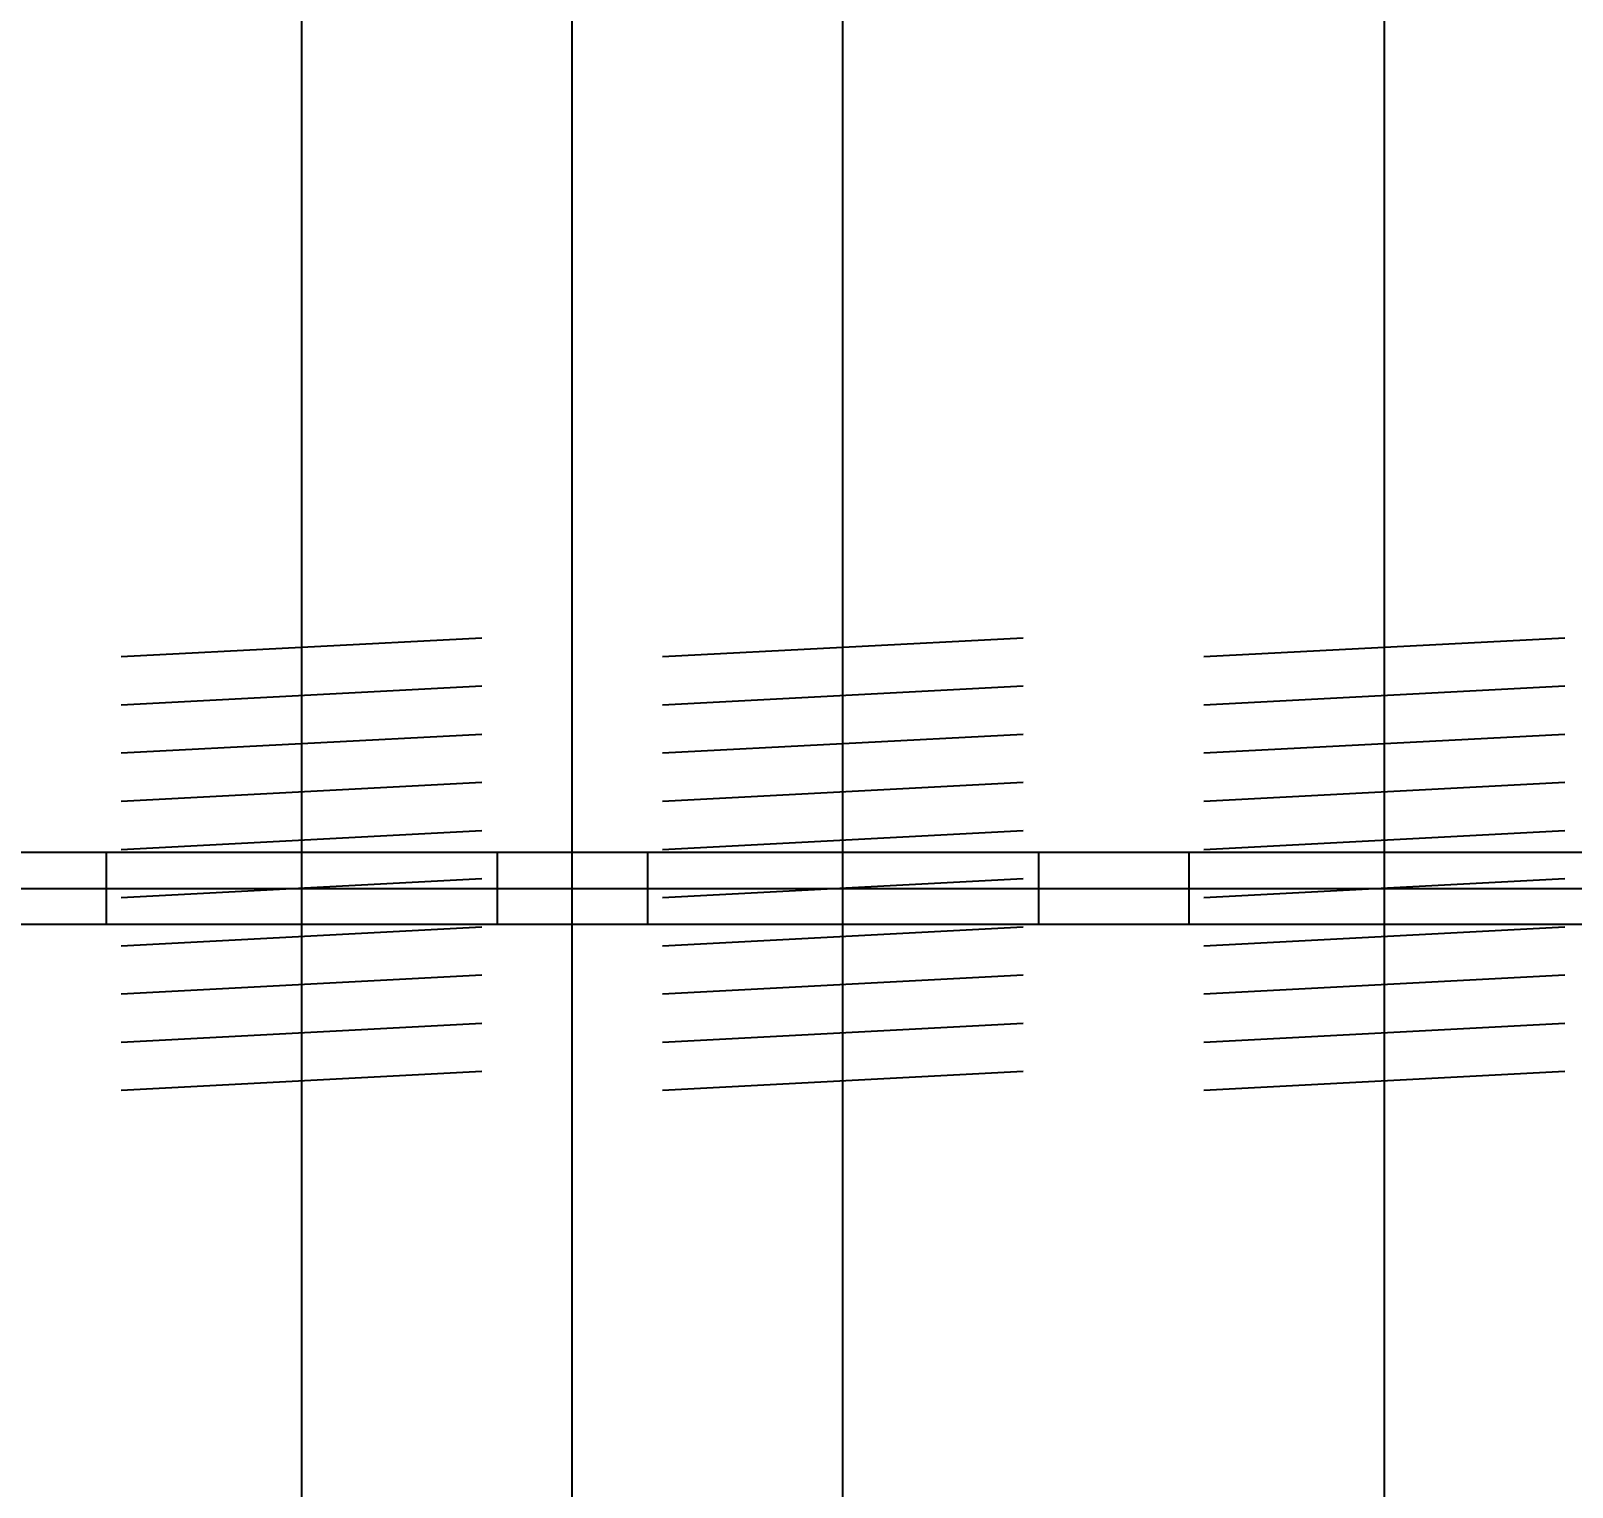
# Model space of a CAD drawing. Header units: millimetres. Extents: x 198973 to 311338, y 50799 to 196797.
# Drawn here: x 214426.2 to 214682.5, y 87603.9 to 87846 of the extents above; entities that cross this region are included whole.
import ezdxf

# ---------------------------------------------------------------- set-up
doc = ezdxf.new("R2010")
doc.units = ezdxf.units.MM
doc.header["$LTSCALE"] = 1000
doc.linetypes.add('CENTER', pattern=[2, 1.25, -0.25, 0.25, -0.25])
doc.linetypes.add('DOTE', pattern=[2.42, 2, -0.2, 0.02, -0.2])
for name, color, linetype in [('DOTE', 1, 'CENTER'), ('PUB_HATCH', 8, 'Continuous'), ('STAIR', 2, 'Continuous')]:
    doc.layers.add(name, color=color, linetype=linetype)
doc.styles.add('DIM_FONT', font='SIMPLEX.shx', dxfattribs={"width": 0.8})
doc.dimstyles.new('DIMN', dxfattribs={"dimtxt": 300, "dimasz": 1, "dimexe": 250, "dimexo": 300, "dimgap": 150, "dimtad": 1, "dimdec": 0, "dimzin": 0, "dimdsep": 46, "dimtxsty": 'DIM_FONT', "dimblk": '_DIMX', "dimcen": 0.09, "dimclrt": 7, "dimadec": 0, "dimazin": 0, "dimtfac": 1, "dimtdec": 0, "dimtix": 1, "dimtmove": 2, "dimatfit": 3, "dimldrblk": '_DIMX', "dimfxl": 1, "dimtolj": 1, "dimtzin": 0, "dimarcsym": 0})

# ---------------------------------------------------------------- blocks, each defined once
blk = doc.blocks.new('*D170')
at = {"layer": 'DEFPOINTS', "color": 0, "transparency": 16777216}
for p in [(220053.9, 103465.69), (218616.23, 101503.41), (208116.23, 81103.41)]:
    blk.add_point(p, dxfattribs=at)
at = {"layer": 'STAIR', "color": 0, "lineweight": -2, "transparency": 16777216}
for p, q in [((220053.9, 103463.69), (220053.9, 104644.26)), ((218616.23, 103461.69), (220053.9, 103463.69)), ((218616.23, 101803.41), (218616.23, 103461.69))]:
    blk.add_line(p, q, dxfattribs=at)
at = {"layer": 'STAIR', "color": 7, "transparency": 16777216, "insert": (219753.9, 104129.97), "char_height": 300, "attachment_point": 5, "rotation": 90, "style": 'DIM_FONT'}
blk.add_mtext('\\A1;10500', dxfattribs=at)
blk = doc.blocks.new('_DIMX')
blk.add_line((-150, 0), (150, 0))
at = {"const_width": 50}
blk.add_lwpolyline([(-70, -70), (70, 70)], dxfattribs=at)
blk = doc.blocks.new('*D171')
at = {"layer": 'DEFPOINTS', "color": 0, "transparency": 16777216}
for p in [(221109.59, 103729.45), (218616.23, 101503.41), (208116.23, 81103.41)]:
    blk.add_point(p, dxfattribs=at)
at = {"layer": 'STAIR', "color": 0, "lineweight": -2, "transparency": 16777216}
for p, q in [((221105.59, 101503.41), (221107.59, 103729.45)), ((221107.59, 103729.45), (222333.87, 103729.45)), ((218916.23, 101503.41), (221105.59, 101503.41))]:
    blk.add_line(p, q, dxfattribs=at)
at = {"layer": 'STAIR', "color": 7, "transparency": 16777216, "insert": (221796.73, 104029.45), "char_height": 300, "attachment_point": 5, "style": 'DIM_FONT'}
blk.add_mtext('\\A1;20400', dxfattribs=at)

msp = doc.modelspace()

# ---------------------------------------------------------------- linework, layer by layer
at = {"layer": 'DOTE', "linetype": 'DOTE'}
for p, q in [((214516.23, 87018.5), (214516.23, 88416.5)), ((213639.37, 87703.41), (217038.29, 87703.41))]:
    msp.add_line(p, q, dxfattribs=at)
at = {"layer": 'PUB_HATCH'}
for p, q in [((214471.23, 88214.41), (214471.23, 87192.41)), ((214561.23, 87192.41), (214561.23, 88214.41)), ((214651.23, 88214.41), (214651.23, 87192.41))]:
    msp.add_line(p, q, dxfattribs=at)
at = {"layer": 'PUB_HATCH', "ltscale": 0.5}
for p, q in [((214501.23, 87745.04), (214441.23, 87741.9)), ((214501.23, 87745.04), (214441.23, 87741.9)), ((214501.23, 87745.04), (214441.23, 87741.9)), ((214501.23, 87745.04), (214441.23, 87741.9)), ((214501.23, 87745.04), (214441.23, 87741.9)), ((214501.23, 87745.04), (214441.23, 87741.9)), ((214501.23, 87745.04), (214441.23, 87741.9)), ((214501.23, 87745.04), (214441.23, 87741.9)), ((214501.23, 87745.04), (214441.23, 87741.9)), ((214501.23, 87745.04), (214441.23, 87741.9)), ((214501.23, 87745.04), (214441.23, 87741.9)), ((214501.23, 87745.04), (214441.23, 87741.9)), ((214501.23, 87745.04), (214441.23, 87741.9)), ((214501.23, 87745.04), (214441.23, 87741.9)), ((214501.23, 87745.04), (214441.23, 87741.9)), ((214501.23, 87745.04), (214441.23, 87741.9)), ((214501.23, 87745.04), (214441.23, 87741.9)), ((214501.23, 87745.04), (214441.23, 87741.9)), ((214501.23, 87745.04), (214441.23, 87741.9)), ((214501.23, 87745.04), (214441.23, 87741.9)), ((214501.23, 87745.04), (214441.23, 87741.9)), ((214501.23, 87745.04), (214441.23, 87741.9)), ((214501.23, 87745.04), (214441.23, 87741.9)), ((214501.23, 87745.04), (214441.23, 87741.9)), ((214501.23, 87745.04), (214441.23, 87741.9)), ((214501.23, 87745.04), (214441.23, 87741.9)), ((214591.23, 87745.04), (214531.23, 87741.9)), ((214591.23, 87745.04), (214531.23, 87741.9)), ((214591.23, 87745.04), (214531.23, 87741.9)), ((214591.23, 87745.04), (214531.23, 87741.9)), ((214591.23, 87745.04), (214531.23, 87741.9)), ((214591.23, 87745.04), (214531.23, 87741.9)), ((214591.23, 87745.04), (214531.23, 87741.9)), ((214591.23, 87745.04), (214531.23, 87741.9)), ((214591.23, 87745.04), (214531.23, 87741.9)), ((214591.23, 87745.04), (214531.23, 87741.9)), ((214591.23, 87745.04), (214531.23, 87741.9)), ((214591.23, 87745.04), (214531.23, 87741.9)), ((214591.23, 87745.04), (214531.23, 87741.9)), ((214591.23, 87745.04), (214531.23, 87741.9)), ((214591.23, 87745.04), (214531.23, 87741.9)), ((214591.23, 87745.04), (214531.23, 87741.9)), ((214591.23, 87745.04), (214531.23, 87741.9)), ((214591.23, 87745.04), (214531.23, 87741.9)), ((214591.23, 87745.04), (214531.23, 87741.9)), ((214591.23, 87745.04), (214531.23, 87741.9)), ((214591.23, 87745.04), (214531.23, 87741.9)), ((214591.23, 87745.04), (214531.23, 87741.9)), ((214591.23, 87745.04), (214531.23, 87741.9)), ((214591.23, 87745.04), (214531.23, 87741.9)), ((214591.23, 87745.04), (214531.23, 87741.9)), ((214591.23, 87745.04), (214531.23, 87741.9)), ((214681.23, 87745.04), (214621.23, 87741.9)), ((214681.23, 87745.04), (214621.23, 87741.9)), ((214681.23, 87745.04), (214621.23, 87741.9)), ((214681.23, 87745.04), (214621.23, 87741.9)), ((214681.23, 87745.04), (214621.23, 87741.9)), ((214681.23, 87745.04), (214621.23, 87741.9)), ((214681.23, 87745.04), (214621.23, 87741.9)), ((214681.23, 87745.04), (214621.23, 87741.9)), ((214681.23, 87745.04), (214621.23, 87741.9)), ((214681.23, 87745.04), (214621.23, 87741.9)), ((214681.23, 87745.04), (214621.23, 87741.9)), ((214681.23, 87745.04), (214621.23, 87741.9)), ((214681.23, 87745.04), (214621.23, 87741.9)), ((214681.23, 87745.04), (214621.23, 87741.9)), ((214681.23, 87745.04), (214621.23, 87741.9)), ((214681.23, 87745.04), (214621.23, 87741.9)), ((214681.23, 87745.04), (214621.23, 87741.9)), ((214681.23, 87745.04), (214621.23, 87741.9)), ((214681.23, 87745.04), (214621.23, 87741.9)), ((214681.23, 87745.04), (214621.23, 87741.9)), ((214681.23, 87745.04), (214621.23, 87741.9)), ((214681.23, 87745.04), (214621.23, 87741.9)), ((214681.23, 87745.04), (214621.23, 87741.9)), ((214681.23, 87745.04), (214621.23, 87741.9)), ((214681.23, 87745.04), (214621.23, 87741.9)), ((214681.23, 87745.04), (214621.23, 87741.9)), ((214501.23, 87737.03), (214441.23, 87733.89)), ((214501.23, 87737.03), (214441.23, 87733.89)), ((214501.23, 87737.03), (214441.23, 87733.89)), ((214501.23, 87737.03), (214441.23, 87733.89)), ((214501.23, 87737.03), (214441.23, 87733.89)), ((214501.23, 87737.03), (214441.23, 87733.89)), ((214501.23, 87737.03), (214441.23, 87733.89)), ((214501.23, 87737.03), (214441.23, 87733.89)), ((214501.23, 87737.03), (214441.23, 87733.89)), ((214501.23, 87737.03), (214441.23, 87733.89)), ((214501.23, 87737.03), (214441.23, 87733.89)), ((214501.23, 87737.03), (214441.23, 87733.89)), ((214501.23, 87737.03), (214441.23, 87733.89)), ((214501.23, 87737.03), (214441.23, 87733.89)), ((214501.23, 87737.03), (214441.23, 87733.89)), ((214501.23, 87737.03), (214441.23, 87733.89)), ((214501.23, 87737.03), (214441.23, 87733.89)), ((214501.23, 87737.03), (214441.23, 87733.89)), ((214501.23, 87737.03), (214441.23, 87733.89)), ((214501.23, 87737.03), (214441.23, 87733.89)), ((214501.23, 87737.03), (214441.23, 87733.89)), ((214501.23, 87737.03), (214441.23, 87733.89)), ((214501.23, 87737.03), (214441.23, 87733.89)), ((214501.23, 87737.03), (214441.23, 87733.89)), ((214501.23, 87737.03), (214441.23, 87733.89)), ((214501.23, 87737.03), (214441.23, 87733.89)), ((214591.23, 87737.03), (214531.23, 87733.89)), ((214591.23, 87737.03), (214531.23, 87733.89)), ((214591.23, 87737.03), (214531.23, 87733.89)), ((214591.23, 87737.03), (214531.23, 87733.89)), ((214591.23, 87737.03), (214531.23, 87733.89)), ((214591.23, 87737.03), (214531.23, 87733.89)), ((214591.23, 87737.03), (214531.23, 87733.89)), ((214591.23, 87737.03), (214531.23, 87733.89)), ((214591.23, 87737.03), (214531.23, 87733.89)), ((214591.23, 87737.03), (214531.23, 87733.89)), ((214591.23, 87737.03), (214531.23, 87733.89)), ((214591.23, 87737.03), (214531.23, 87733.89)), ((214591.23, 87737.03), (214531.23, 87733.89)), ((214591.23, 87737.03), (214531.23, 87733.89)), ((214591.23, 87737.03), (214531.23, 87733.89)), ((214591.23, 87737.03), (214531.23, 87733.89)), ((214591.23, 87737.03), (214531.23, 87733.89)), ((214591.23, 87737.03), (214531.23, 87733.89)), ((214591.23, 87737.03), (214531.23, 87733.89)), ((214591.23, 87737.03), (214531.23, 87733.89)), ((214591.23, 87737.03), (214531.23, 87733.89)), ((214591.23, 87737.03), (214531.23, 87733.89)), ((214591.23, 87737.03), (214531.23, 87733.89)), ((214591.23, 87737.03), (214531.23, 87733.89)), ((214591.23, 87737.03), (214531.23, 87733.89)), ((214591.23, 87737.03), (214531.23, 87733.89)), ((214681.23, 87737.03), (214621.23, 87733.89)), ((214681.23, 87737.03), (214621.23, 87733.89)), ((214681.23, 87737.03), (214621.23, 87733.89)), ((214681.23, 87737.03), (214621.23, 87733.89)), ((214681.23, 87737.03), (214621.23, 87733.89)), ((214681.23, 87737.03), (214621.23, 87733.89)), ((214681.23, 87737.03), (214621.23, 87733.89)), ((214681.23, 87737.03), (214621.23, 87733.89)), ((214681.23, 87737.03), (214621.23, 87733.89)), ((214681.23, 87737.03), (214621.23, 87733.89)), ((214681.23, 87737.03), (214621.23, 87733.89)), ((214681.23, 87737.03), (214621.23, 87733.89)), ((214681.23, 87737.03), (214621.23, 87733.89)), ((214681.23, 87737.03), (214621.23, 87733.89)), ((214681.23, 87737.03), (214621.23, 87733.89)), ((214681.23, 87737.03), (214621.23, 87733.89)), ((214681.23, 87737.03), (214621.23, 87733.89)), ((214681.23, 87737.03), (214621.23, 87733.89)), ((214681.23, 87737.03), (214621.23, 87733.89)), ((214681.23, 87737.03), (214621.23, 87733.89)), ((214681.23, 87737.03), (214621.23, 87733.89)), ((214681.23, 87737.03), (214621.23, 87733.89)), ((214681.23, 87737.03), (214621.23, 87733.89)), ((214681.23, 87737.03), (214621.23, 87733.89)), ((214681.23, 87737.03), (214621.23, 87733.89)), ((214681.23, 87737.03), (214621.23, 87733.89)), ((214501.23, 87729.02), (214441.23, 87725.88)), ((214501.23, 87729.02), (214441.23, 87725.88)), ((214501.23, 87729.02), (214441.23, 87725.88)), ((214501.23, 87729.02), (214441.23, 87725.88)), ((214501.23, 87729.02), (214441.23, 87725.88)), ((214501.23, 87729.02), (214441.23, 87725.88)), ((214501.23, 87729.02), (214441.23, 87725.88)), ((214501.23, 87729.02), (214441.23, 87725.88)), ((214501.23, 87729.02), (214441.23, 87725.88)), ((214501.23, 87729.02), (214441.23, 87725.88)), ((214501.23, 87729.02), (214441.23, 87725.88)), ((214501.23, 87729.02), (214441.23, 87725.88)), ((214501.23, 87729.02), (214441.23, 87725.88)), ((214501.23, 87729.02), (214441.23, 87725.88)), ((214501.23, 87729.02), (214441.23, 87725.88)), ((214501.23, 87729.02), (214441.23, 87725.88)), ((214501.23, 87729.02), (214441.23, 87725.88)), ((214501.23, 87729.02), (214441.23, 87725.88)), ((214501.23, 87729.02), (214441.23, 87725.88)), ((214501.23, 87729.02), (214441.23, 87725.88)), ((214501.23, 87729.02), (214441.23, 87725.88)), ((214501.23, 87729.02), (214441.23, 87725.88)), ((214501.23, 87729.02), (214441.23, 87725.88)), ((214501.23, 87729.02), (214441.23, 87725.88)), ((214501.23, 87729.02), (214441.23, 87725.88)), ((214501.23, 87729.02), (214441.23, 87725.88)), ((214591.23, 87729.02), (214531.23, 87725.88)), ((214591.23, 87729.02), (214531.23, 87725.88)), ((214591.23, 87729.02), (214531.23, 87725.88)), ((214591.23, 87729.02), (214531.23, 87725.88)), ((214591.23, 87729.02), (214531.23, 87725.88)), ((214591.23, 87729.02), (214531.23, 87725.88)), ((214591.23, 87729.02), (214531.23, 87725.88)), ((214591.23, 87729.02), (214531.23, 87725.88)), ((214591.23, 87729.02), (214531.23, 87725.88)), ((214591.23, 87729.02), (214531.23, 87725.88)), ((214591.23, 87729.02), (214531.23, 87725.88)), ((214591.23, 87729.02), (214531.23, 87725.88)), ((214591.23, 87729.02), (214531.23, 87725.88)), ((214591.23, 87729.02), (214531.23, 87725.88)), ((214591.23, 87729.02), (214531.23, 87725.88)), ((214591.23, 87729.02), (214531.23, 87725.88)), ((214591.23, 87729.02), (214531.23, 87725.88)), ((214591.23, 87729.02), (214531.23, 87725.88)), ((214591.23, 87729.02), (214531.23, 87725.88)), ((214591.23, 87729.02), (214531.23, 87725.88)), ((214591.23, 87729.02), (214531.23, 87725.88)), ((214591.23, 87729.02), (214531.23, 87725.88)), ((214591.23, 87729.02), (214531.23, 87725.88)), ((214591.23, 87729.02), (214531.23, 87725.88)), ((214591.23, 87729.02), (214531.23, 87725.88)), ((214591.23, 87729.02), (214531.23, 87725.88)), ((214681.23, 87729.02), (214621.23, 87725.88)), ((214681.23, 87729.02), (214621.23, 87725.88)), ((214681.23, 87729.02), (214621.23, 87725.88)), ((214681.23, 87729.02), (214621.23, 87725.88)), ((214681.23, 87729.02), (214621.23, 87725.88)), ((214681.23, 87729.02), (214621.23, 87725.88)), ((214681.23, 87729.02), (214621.23, 87725.88)), ((214681.23, 87729.02), (214621.23, 87725.88)), ((214681.23, 87729.02), (214621.23, 87725.88)), ((214681.23, 87729.02), (214621.23, 87725.88)), ((214681.23, 87729.02), (214621.23, 87725.88)), ((214681.23, 87729.02), (214621.23, 87725.88)), ((214681.23, 87729.02), (214621.23, 87725.88)), ((214681.23, 87729.02), (214621.23, 87725.88)), ((214681.23, 87729.02), (214621.23, 87725.88)), ((214681.23, 87729.02), (214621.23, 87725.88)), ((214681.23, 87729.02), (214621.23, 87725.88)), ((214681.23, 87729.02), (214621.23, 87725.88)), ((214681.23, 87729.02), (214621.23, 87725.88)), ((214681.23, 87729.02), (214621.23, 87725.88)), ((214681.23, 87729.02), (214621.23, 87725.88)), ((214681.23, 87729.02), (214621.23, 87725.88)), ((214681.23, 87729.02), (214621.23, 87725.88)), ((214681.23, 87729.02), (214621.23, 87725.88)), ((214681.23, 87729.02), (214621.23, 87725.88)), ((214681.23, 87729.02), (214621.23, 87725.88)), ((214501.23, 87721.01), (214441.23, 87717.86)), ((214501.23, 87721.01), (214441.23, 87717.86)), ((214501.23, 87721.01), (214441.23, 87717.86)), ((214501.23, 87721.01), (214441.23, 87717.86)), ((214501.23, 87721.01), (214441.23, 87717.86)), ((214501.23, 87721.01), (214441.23, 87717.86)), ((214501.23, 87721.01), (214441.23, 87717.86)), ((214501.23, 87721.01), (214441.23, 87717.86)), ((214501.23, 87721.01), (214441.23, 87717.86)), ((214501.23, 87721.01), (214441.23, 87717.86)), ((214501.23, 87721.01), (214441.23, 87717.86)), ((214501.23, 87721.01), (214441.23, 87717.86)), ((214501.23, 87721.01), (214441.23, 87717.86)), ((214501.23, 87721.01), (214441.23, 87717.86)), ((214501.23, 87721.01), (214441.23, 87717.86)), ((214501.23, 87721.01), (214441.23, 87717.86)), ((214501.23, 87721.01), (214441.23, 87717.86)), ((214501.23, 87721.01), (214441.23, 87717.86)), ((214501.23, 87721.01), (214441.23, 87717.86)), ((214501.23, 87721.01), (214441.23, 87717.86)), ((214501.23, 87721.01), (214441.23, 87717.86)), ((214501.23, 87721.01), (214441.23, 87717.86)), ((214501.23, 87721.01), (214441.23, 87717.86)), ((214501.23, 87721.01), (214441.23, 87717.86)), ((214501.23, 87721.01), (214441.23, 87717.86)), ((214501.23, 87721.01), (214441.23, 87717.86)), ((214591.23, 87721.01), (214531.23, 87717.86)), ((214591.23, 87721.01), (214531.23, 87717.86)), ((214591.23, 87721.01), (214531.23, 87717.86)), ((214591.23, 87721.01), (214531.23, 87717.86)), ((214591.23, 87721.01), (214531.23, 87717.86)), ((214591.23, 87721.01), (214531.23, 87717.86)), ((214591.23, 87721.01), (214531.23, 87717.86)), ((214591.23, 87721.01), (214531.23, 87717.86)), ((214591.23, 87721.01), (214531.23, 87717.86)), ((214591.23, 87721.01), (214531.23, 87717.86)), ((214591.23, 87721.01), (214531.23, 87717.86)), ((214591.23, 87721.01), (214531.23, 87717.86)), ((214591.23, 87721.01), (214531.23, 87717.86)), ((214591.23, 87721.01), (214531.23, 87717.86)), ((214591.23, 87721.01), (214531.23, 87717.86)), ((214591.23, 87721.01), (214531.23, 87717.86)), ((214591.23, 87721.01), (214531.23, 87717.86)), ((214591.23, 87721.01), (214531.23, 87717.86)), ((214591.23, 87721.01), (214531.23, 87717.86)), ((214591.23, 87721.01), (214531.23, 87717.86)), ((214591.23, 87721.01), (214531.23, 87717.86)), ((214591.23, 87721.01), (214531.23, 87717.86)), ((214591.23, 87721.01), (214531.23, 87717.86)), ((214591.23, 87721.01), (214531.23, 87717.86)), ((214591.23, 87721.01), (214531.23, 87717.86)), ((214591.23, 87721.01), (214531.23, 87717.86)), ((214681.23, 87721.01), (214621.23, 87717.86)), ((214681.23, 87721.01), (214621.23, 87717.86)), ((214681.23, 87721.01), (214621.23, 87717.86)), ((214681.23, 87721.01), (214621.23, 87717.86)), ((214681.23, 87721.01), (214621.23, 87717.86)), ((214681.23, 87721.01), (214621.23, 87717.86)), ((214681.23, 87721.01), (214621.23, 87717.86)), ((214681.23, 87721.01), (214621.23, 87717.86)), ((214681.23, 87721.01), (214621.23, 87717.86)), ((214681.23, 87721.01), (214621.23, 87717.86)), ((214681.23, 87721.01), (214621.23, 87717.86)), ((214681.23, 87721.01), (214621.23, 87717.86)), ((214681.23, 87721.01), (214621.23, 87717.86)), ((214681.23, 87721.01), (214621.23, 87717.86)), ((214681.23, 87721.01), (214621.23, 87717.86)), ((214681.23, 87721.01), (214621.23, 87717.86)), ((214681.23, 87721.01), (214621.23, 87717.86)), ((214681.23, 87721.01), (214621.23, 87717.86)), ((214681.23, 87721.01), (214621.23, 87717.86)), ((214681.23, 87721.01), (214621.23, 87717.86)), ((214681.23, 87721.01), (214621.23, 87717.86)), ((214681.23, 87721.01), (214621.23, 87717.86)), ((214681.23, 87721.01), (214621.23, 87717.86)), ((214681.23, 87721.01), (214621.23, 87717.86)), ((214681.23, 87721.01), (214621.23, 87717.86)), ((214681.23, 87721.01), (214621.23, 87717.86)), ((214501.23, 87713), (214441.23, 87709.85)), ((214501.23, 87713), (214441.23, 87709.85)), ((214501.23, 87713), (214441.23, 87709.85)), ((214501.23, 87713), (214441.23, 87709.85)), ((214501.23, 87713), (214441.23, 87709.85)), ((214501.23, 87713), (214441.23, 87709.85)), ((214501.23, 87713), (214441.23, 87709.85)), ((214501.23, 87713), (214441.23, 87709.85)), ((214501.23, 87713), (214441.23, 87709.85)), ((214501.23, 87713), (214441.23, 87709.85)), ((214501.23, 87713), (214441.23, 87709.85)), ((214501.23, 87713), (214441.23, 87709.85)), ((214501.23, 87713), (214441.23, 87709.85)), ((214501.23, 87713), (214441.23, 87709.85)), ((214501.23, 87713), (214441.23, 87709.85)), ((214501.23, 87713), (214441.23, 87709.85)), ((214501.23, 87713), (214441.23, 87709.85)), ((214501.23, 87713), (214441.23, 87709.85)), ((214501.23, 87713), (214441.23, 87709.85)), ((214501.23, 87713), (214441.23, 87709.85)), ((214501.23, 87713), (214441.23, 87709.85)), ((214501.23, 87713), (214441.23, 87709.85)), ((214501.23, 87713), (214441.23, 87709.85)), ((214501.23, 87713), (214441.23, 87709.85)), ((214501.23, 87713), (214441.23, 87709.85)), ((214501.23, 87713), (214441.23, 87709.85)), ((214591.23, 87713), (214531.23, 87709.85)), ((214591.23, 87713), (214531.23, 87709.85)), ((214591.23, 87713), (214531.23, 87709.85)), ((214591.23, 87713), (214531.23, 87709.85)), ((214591.23, 87713), (214531.23, 87709.85)), ((214591.23, 87713), (214531.23, 87709.85)), ((214591.23, 87713), (214531.23, 87709.85)), ((214591.23, 87713), (214531.23, 87709.85)), ((214591.23, 87713), (214531.23, 87709.85)), ((214591.23, 87713), (214531.23, 87709.85)), ((214591.23, 87713), (214531.23, 87709.85)), ((214591.23, 87713), (214531.23, 87709.85)), ((214591.23, 87713), (214531.23, 87709.85)), ((214591.23, 87713), (214531.23, 87709.85)), ((214591.23, 87713), (214531.23, 87709.85)), ((214591.23, 87713), (214531.23, 87709.85)), ((214591.23, 87713), (214531.23, 87709.85)), ((214591.23, 87713), (214531.23, 87709.85)), ((214591.23, 87713), (214531.23, 87709.85)), ((214591.23, 87713), (214531.23, 87709.85)), ((214591.23, 87713), (214531.23, 87709.85)), ((214591.23, 87713), (214531.23, 87709.85)), ((214591.23, 87713), (214531.23, 87709.85)), ((214591.23, 87713), (214531.23, 87709.85)), ((214591.23, 87713), (214531.23, 87709.85)), ((214591.23, 87713), (214531.23, 87709.85)), ((214681.23, 87713), (214621.23, 87709.85)), ((214681.23, 87713), (214621.23, 87709.85)), ((214681.23, 87713), (214621.23, 87709.85)), ((214681.23, 87713), (214621.23, 87709.85)), ((214681.23, 87713), (214621.23, 87709.85)), ((214681.23, 87713), (214621.23, 87709.85)), ((214681.23, 87713), (214621.23, 87709.85)), ((214681.23, 87713), (214621.23, 87709.85)), ((214681.23, 87713), (214621.23, 87709.85)), ((214681.23, 87713), (214621.23, 87709.85)), ((214681.23, 87713), (214621.23, 87709.85)), ((214681.23, 87713), (214621.23, 87709.85)), ((214681.23, 87713), (214621.23, 87709.85)), ((214681.23, 87713), (214621.23, 87709.85)), ((214681.23, 87713), (214621.23, 87709.85)), ((214681.23, 87713), (214621.23, 87709.85)), ((214681.23, 87713), (214621.23, 87709.85)), ((214681.23, 87713), (214621.23, 87709.85)), ((214681.23, 87713), (214621.23, 87709.85)), ((214681.23, 87713), (214621.23, 87709.85)), ((214681.23, 87713), (214621.23, 87709.85)), ((214681.23, 87713), (214621.23, 87709.85)), ((214681.23, 87713), (214621.23, 87709.85)), ((214681.23, 87713), (214621.23, 87709.85)), ((214681.23, 87713), (214621.23, 87709.85)), ((214681.23, 87713), (214621.23, 87709.85)), ((213631.23, 87709.41), (215406.23, 87709.41)), ((214438.73, 87709.41), (214438.73, 87697.41)), ((214503.73, 87709.41), (214503.73, 87697.41)), ((214528.73, 87709.41), (214528.73, 87697.41)), ((214593.73, 87709.41), (214593.73, 87697.41)), ((214618.73, 87709.41), (214618.73, 87697.41)), ((214501.23, 87704.99), (214441.23, 87701.84)), ((214501.23, 87704.99), (214441.23, 87701.84)), ((214501.23, 87704.99), (214441.23, 87701.84)), ((214501.23, 87704.99), (214441.23, 87701.84)), ((214501.23, 87704.99), (214441.23, 87701.84)), ((214501.23, 87704.99), (214441.23, 87701.84)), ((214501.23, 87704.99), (214441.23, 87701.84)), ((214501.23, 87704.99), (214441.23, 87701.84)), ((214501.23, 87704.99), (214441.23, 87701.84)), ((214501.23, 87704.99), (214441.23, 87701.84)), ((214501.23, 87704.99), (214441.23, 87701.84)), ((214501.23, 87704.99), (214441.23, 87701.84)), ((214501.23, 87704.99), (214441.23, 87701.84)), ((214501.23, 87704.99), (214441.23, 87701.84)), ((214501.23, 87704.99), (214441.23, 87701.84)), ((214501.23, 87704.99), (214441.23, 87701.84)), ((214501.23, 87704.99), (214441.23, 87701.84)), ((214501.23, 87704.99), (214441.23, 87701.84)), ((214501.23, 87704.99), (214441.23, 87701.84)), ((214501.23, 87704.99), (214441.23, 87701.84)), ((214501.23, 87704.99), (214441.23, 87701.84)), ((214501.23, 87704.99), (214441.23, 87701.84)), ((214501.23, 87704.99), (214441.23, 87701.84)), ((214501.23, 87704.99), (214441.23, 87701.84)), ((214501.23, 87704.99), (214441.23, 87701.84)), ((214501.23, 87704.99), (214441.23, 87701.84)), ((214591.23, 87704.99), (214531.23, 87701.84)), ((214591.23, 87704.99), (214531.23, 87701.84)), ((214591.23, 87704.99), (214531.23, 87701.84)), ((214591.23, 87704.99), (214531.23, 87701.84)), ((214591.23, 87704.99), (214531.23, 87701.84)), ((214591.23, 87704.99), (214531.23, 87701.84)), ((214591.23, 87704.99), (214531.23, 87701.84)), ((214591.23, 87704.99), (214531.23, 87701.84)), ((214591.23, 87704.99), (214531.23, 87701.84)), ((214591.23, 87704.99), (214531.23, 87701.84)), ((214591.23, 87704.99), (214531.23, 87701.84)), ((214591.23, 87704.99), (214531.23, 87701.84)), ((214591.23, 87704.99), (214531.23, 87701.84)), ((214591.23, 87704.99), (214531.23, 87701.84)), ((214591.23, 87704.99), (214531.23, 87701.84)), ((214591.23, 87704.99), (214531.23, 87701.84)), ((214591.23, 87704.99), (214531.23, 87701.84)), ((214591.23, 87704.99), (214531.23, 87701.84)), ((214591.23, 87704.99), (214531.23, 87701.84)), ((214591.23, 87704.99), (214531.23, 87701.84)), ((214591.23, 87704.99), (214531.23, 87701.84)), ((214591.23, 87704.99), (214531.23, 87701.84)), ((214591.23, 87704.99), (214531.23, 87701.84)), ((214591.23, 87704.99), (214531.23, 87701.84)), ((214591.23, 87704.99), (214531.23, 87701.84)), ((214591.23, 87704.99), (214531.23, 87701.84)), ((214681.23, 87704.99), (214621.23, 87701.84)), ((214681.23, 87704.99), (214621.23, 87701.84)), ((214681.23, 87704.99), (214621.23, 87701.84)), ((214681.23, 87704.99), (214621.23, 87701.84)), ((214681.23, 87704.99), (214621.23, 87701.84)), ((214681.23, 87704.99), (214621.23, 87701.84)), ((214681.23, 87704.99), (214621.23, 87701.84)), ((214681.23, 87704.99), (214621.23, 87701.84)), ((214681.23, 87704.99), (214621.23, 87701.84)), ((214681.23, 87704.99), (214621.23, 87701.84)), ((214681.23, 87704.99), (214621.23, 87701.84)), ((214681.23, 87704.99), (214621.23, 87701.84)), ((214681.23, 87704.99), (214621.23, 87701.84)), ((214681.23, 87704.99), (214621.23, 87701.84)), ((214681.23, 87704.99), (214621.23, 87701.84)), ((214681.23, 87704.99), (214621.23, 87701.84)), ((214681.23, 87704.99), (214621.23, 87701.84)), ((214681.23, 87704.99), (214621.23, 87701.84)), ((214681.23, 87704.99), (214621.23, 87701.84)), ((214681.23, 87704.99), (214621.23, 87701.84)), ((214681.23, 87704.99), (214621.23, 87701.84)), ((214681.23, 87704.99), (214621.23, 87701.84)), ((214681.23, 87704.99), (214621.23, 87701.84)), ((214681.23, 87704.99), (214621.23, 87701.84)), ((214681.23, 87704.99), (214621.23, 87701.84)), ((214681.23, 87704.99), (214621.23, 87701.84)), ((213675.1, 87703.41), (215368.26, 87703.41)), ((215406.23, 87697.41), (213631.23, 87697.41)), ((214501.23, 87696.98), (214441.23, 87693.83)), ((214501.23, 87696.98), (214441.23, 87693.83)), ((214501.23, 87696.98), (214441.23, 87693.83)), ((214501.23, 87696.98), (214441.23, 87693.83)), ((214501.23, 87696.98), (214441.23, 87693.83)), ((214501.23, 87696.98), (214441.23, 87693.83)), ((214501.23, 87696.98), (214441.23, 87693.83)), ((214501.23, 87696.98), (214441.23, 87693.83)), ((214501.23, 87696.98), (214441.23, 87693.83)), ((214501.23, 87696.98), (214441.23, 87693.83)), ((214501.23, 87696.98), (214441.23, 87693.83)), ((214501.23, 87696.98), (214441.23, 87693.83)), ((214501.23, 87696.98), (214441.23, 87693.83)), ((214501.23, 87696.98), (214441.23, 87693.83)), ((214501.23, 87696.98), (214441.23, 87693.83)), ((214501.23, 87696.98), (214441.23, 87693.83)), ((214501.23, 87696.98), (214441.23, 87693.83)), ((214501.23, 87696.98), (214441.23, 87693.83)), ((214501.23, 87696.98), (214441.23, 87693.83)), ((214501.23, 87696.98), (214441.23, 87693.83)), ((214501.23, 87696.98), (214441.23, 87693.83)), ((214501.23, 87696.98), (214441.23, 87693.83)), ((214501.23, 87696.98), (214441.23, 87693.83)), ((214501.23, 87696.98), (214441.23, 87693.83)), ((214501.23, 87696.98), (214441.23, 87693.83)), ((214501.23, 87696.98), (214441.23, 87693.83)), ((214591.23, 87696.98), (214531.23, 87693.83)), ((214591.23, 87696.98), (214531.23, 87693.83)), ((214591.23, 87696.98), (214531.23, 87693.83)), ((214591.23, 87696.98), (214531.23, 87693.83)), ((214591.23, 87696.98), (214531.23, 87693.83)), ((214591.23, 87696.98), (214531.23, 87693.83)), ((214591.23, 87696.98), (214531.23, 87693.83)), ((214591.23, 87696.98), (214531.23, 87693.83)), ((214591.23, 87696.98), (214531.23, 87693.83)), ((214591.23, 87696.98), (214531.23, 87693.83)), ((214591.23, 87696.98), (214531.23, 87693.83)), ((214591.23, 87696.98), (214531.23, 87693.83)), ((214591.23, 87696.98), (214531.23, 87693.83)), ((214591.23, 87696.98), (214531.23, 87693.83)), ((214591.23, 87696.98), (214531.23, 87693.83)), ((214591.23, 87696.98), (214531.23, 87693.83)), ((214591.23, 87696.98), (214531.23, 87693.83)), ((214591.23, 87696.98), (214531.23, 87693.83)), ((214591.23, 87696.98), (214531.23, 87693.83)), ((214591.23, 87696.98), (214531.23, 87693.83)), ((214591.23, 87696.98), (214531.23, 87693.83)), ((214591.23, 87696.98), (214531.23, 87693.83)), ((214591.23, 87696.98), (214531.23, 87693.83)), ((214591.23, 87696.98), (214531.23, 87693.83)), ((214591.23, 87696.98), (214531.23, 87693.83)), ((214591.23, 87696.98), (214531.23, 87693.83)), ((214681.23, 87696.98), (214621.23, 87693.83)), ((214681.23, 87696.98), (214621.23, 87693.83)), ((214681.23, 87696.98), (214621.23, 87693.83)), ((214681.23, 87696.98), (214621.23, 87693.83)), ((214681.23, 87696.98), (214621.23, 87693.83)), ((214681.23, 87696.98), (214621.23, 87693.83)), ((214681.23, 87696.98), (214621.23, 87693.83)), ((214681.23, 87696.98), (214621.23, 87693.83)), ((214681.23, 87696.98), (214621.23, 87693.83)), ((214681.23, 87696.98), (214621.23, 87693.83)), ((214681.23, 87696.98), (214621.23, 87693.83)), ((214681.23, 87696.98), (214621.23, 87693.83)), ((214681.23, 87696.98), (214621.23, 87693.83)), ((214681.23, 87696.98), (214621.23, 87693.83)), ((214681.23, 87696.98), (214621.23, 87693.83)), ((214681.23, 87696.98), (214621.23, 87693.83)), ((214681.23, 87696.98), (214621.23, 87693.83)), ((214681.23, 87696.98), (214621.23, 87693.83)), ((214681.23, 87696.98), (214621.23, 87693.83)), ((214681.23, 87696.98), (214621.23, 87693.83)), ((214681.23, 87696.98), (214621.23, 87693.83)), ((214681.23, 87696.98), (214621.23, 87693.83)), ((214681.23, 87696.98), (214621.23, 87693.83)), ((214681.23, 87696.98), (214621.23, 87693.83)), ((214681.23, 87696.98), (214621.23, 87693.83)), ((214681.23, 87696.98), (214621.23, 87693.83)), ((214501.23, 87688.97), (214441.23, 87685.82)), ((214501.23, 87688.97), (214441.23, 87685.82)), ((214501.23, 87688.97), (214441.23, 87685.82)), ((214501.23, 87688.97), (214441.23, 87685.82)), ((214501.23, 87688.97), (214441.23, 87685.82)), ((214501.23, 87688.97), (214441.23, 87685.82)), ((214501.23, 87688.97), (214441.23, 87685.82)), ((214501.23, 87688.97), (214441.23, 87685.82)), ((214501.23, 87688.97), (214441.23, 87685.82)), ((214501.23, 87688.97), (214441.23, 87685.82)), ((214501.23, 87688.97), (214441.23, 87685.82)), ((214501.23, 87688.97), (214441.23, 87685.82)), ((214501.23, 87688.97), (214441.23, 87685.82)), ((214501.23, 87688.97), (214441.23, 87685.82)), ((214501.23, 87688.97), (214441.23, 87685.82)), ((214501.23, 87688.97), (214441.23, 87685.82)), ((214501.23, 87688.97), (214441.23, 87685.82)), ((214501.23, 87688.97), (214441.23, 87685.82)), ((214501.23, 87688.97), (214441.23, 87685.82)), ((214501.23, 87688.97), (214441.23, 87685.82)), ((214501.23, 87688.97), (214441.23, 87685.82)), ((214501.23, 87688.97), (214441.23, 87685.82)), ((214501.23, 87688.97), (214441.23, 87685.82)), ((214501.23, 87688.97), (214441.23, 87685.82)), ((214501.23, 87688.97), (214441.23, 87685.82)), ((214501.23, 87688.97), (214441.23, 87685.82)), ((214591.23, 87688.97), (214531.23, 87685.82)), ((214591.23, 87688.97), (214531.23, 87685.82)), ((214591.23, 87688.97), (214531.23, 87685.82)), ((214591.23, 87688.97), (214531.23, 87685.82)), ((214591.23, 87688.97), (214531.23, 87685.82)), ((214591.23, 87688.97), (214531.23, 87685.82)), ((214591.23, 87688.97), (214531.23, 87685.82)), ((214591.23, 87688.97), (214531.23, 87685.82)), ((214591.23, 87688.97), (214531.23, 87685.82)), ((214591.23, 87688.97), (214531.23, 87685.82)), ((214591.23, 87688.97), (214531.23, 87685.82)), ((214591.23, 87688.97), (214531.23, 87685.82)), ((214591.23, 87688.97), (214531.23, 87685.82)), ((214591.23, 87688.97), (214531.23, 87685.82)), ((214591.23, 87688.97), (214531.23, 87685.82)), ((214591.23, 87688.97), (214531.23, 87685.82)), ((214591.23, 87688.97), (214531.23, 87685.82)), ((214591.23, 87688.97), (214531.23, 87685.82)), ((214591.23, 87688.97), (214531.23, 87685.82)), ((214591.23, 87688.97), (214531.23, 87685.82)), ((214591.23, 87688.97), (214531.23, 87685.82)), ((214591.23, 87688.97), (214531.23, 87685.82)), ((214591.23, 87688.97), (214531.23, 87685.82)), ((214591.23, 87688.97), (214531.23, 87685.82)), ((214591.23, 87688.97), (214531.23, 87685.82)), ((214591.23, 87688.97), (214531.23, 87685.82)), ((214681.23, 87688.97), (214621.23, 87685.82)), ((214681.23, 87688.97), (214621.23, 87685.82)), ((214681.23, 87688.97), (214621.23, 87685.82)), ((214681.23, 87688.97), (214621.23, 87685.82)), ((214681.23, 87688.97), (214621.23, 87685.82)), ((214681.23, 87688.97), (214621.23, 87685.82)), ((214681.23, 87688.97), (214621.23, 87685.82)), ((214681.23, 87688.97), (214621.23, 87685.82)), ((214681.23, 87688.97), (214621.23, 87685.82)), ((214681.23, 87688.97), (214621.23, 87685.82)), ((214681.23, 87688.97), (214621.23, 87685.82)), ((214681.23, 87688.97), (214621.23, 87685.82)), ((214681.23, 87688.97), (214621.23, 87685.82)), ((214681.23, 87688.97), (214621.23, 87685.82)), ((214681.23, 87688.97), (214621.23, 87685.82)), ((214681.23, 87688.97), (214621.23, 87685.82)), ((214681.23, 87688.97), (214621.23, 87685.82)), ((214681.23, 87688.97), (214621.23, 87685.82)), ((214681.23, 87688.97), (214621.23, 87685.82)), ((214681.23, 87688.97), (214621.23, 87685.82)), ((214681.23, 87688.97), (214621.23, 87685.82)), ((214681.23, 87688.97), (214621.23, 87685.82)), ((214681.23, 87688.97), (214621.23, 87685.82)), ((214681.23, 87688.97), (214621.23, 87685.82)), ((214681.23, 87688.97), (214621.23, 87685.82)), ((214681.23, 87688.97), (214621.23, 87685.82)), ((214501.23, 87680.95), (214441.23, 87677.81)), ((214501.23, 87680.95), (214441.23, 87677.81)), ((214501.23, 87680.95), (214441.23, 87677.81)), ((214501.23, 87680.95), (214441.23, 87677.81)), ((214501.23, 87680.95), (214441.23, 87677.81)), ((214501.23, 87680.95), (214441.23, 87677.81)), ((214501.23, 87680.95), (214441.23, 87677.81)), ((214501.23, 87680.95), (214441.23, 87677.81)), ((214501.23, 87680.95), (214441.23, 87677.81)), ((214501.23, 87680.95), (214441.23, 87677.81)), ((214501.23, 87680.95), (214441.23, 87677.81)), ((214501.23, 87680.95), (214441.23, 87677.81)), ((214501.23, 87680.95), (214441.23, 87677.81)), ((214501.23, 87680.95), (214441.23, 87677.81)), ((214501.23, 87680.95), (214441.23, 87677.81)), ((214501.23, 87680.95), (214441.23, 87677.81)), ((214501.23, 87680.95), (214441.23, 87677.81)), ((214501.23, 87680.95), (214441.23, 87677.81)), ((214501.23, 87680.95), (214441.23, 87677.81)), ((214501.23, 87680.95), (214441.23, 87677.81)), ((214501.23, 87680.95), (214441.23, 87677.81)), ((214501.23, 87680.95), (214441.23, 87677.81)), ((214501.23, 87680.95), (214441.23, 87677.81)), ((214501.23, 87680.95), (214441.23, 87677.81)), ((214501.23, 87680.95), (214441.23, 87677.81)), ((214501.23, 87680.95), (214441.23, 87677.81)), ((214591.23, 87680.95), (214531.23, 87677.81)), ((214591.23, 87680.95), (214531.23, 87677.81)), ((214591.23, 87680.95), (214531.23, 87677.81)), ((214591.23, 87680.95), (214531.23, 87677.81)), ((214591.23, 87680.95), (214531.23, 87677.81)), ((214591.23, 87680.95), (214531.23, 87677.81)), ((214591.23, 87680.95), (214531.23, 87677.81)), ((214591.23, 87680.95), (214531.23, 87677.81)), ((214591.23, 87680.95), (214531.23, 87677.81)), ((214591.23, 87680.95), (214531.23, 87677.81)), ((214591.23, 87680.95), (214531.23, 87677.81)), ((214591.23, 87680.95), (214531.23, 87677.81)), ((214591.23, 87680.95), (214531.23, 87677.81)), ((214591.23, 87680.95), (214531.23, 87677.81)), ((214591.23, 87680.95), (214531.23, 87677.81)), ((214591.23, 87680.95), (214531.23, 87677.81)), ((214591.23, 87680.95), (214531.23, 87677.81)), ((214591.23, 87680.95), (214531.23, 87677.81)), ((214591.23, 87680.95), (214531.23, 87677.81)), ((214591.23, 87680.95), (214531.23, 87677.81)), ((214591.23, 87680.95), (214531.23, 87677.81)), ((214591.23, 87680.95), (214531.23, 87677.81)), ((214591.23, 87680.95), (214531.23, 87677.81)), ((214591.23, 87680.95), (214531.23, 87677.81)), ((214591.23, 87680.95), (214531.23, 87677.81)), ((214591.23, 87680.95), (214531.23, 87677.81)), ((214681.23, 87680.95), (214621.23, 87677.81)), ((214681.23, 87680.95), (214621.23, 87677.81)), ((214681.23, 87680.95), (214621.23, 87677.81)), ((214681.23, 87680.95), (214621.23, 87677.81)), ((214681.23, 87680.95), (214621.23, 87677.81)), ((214681.23, 87680.95), (214621.23, 87677.81)), ((214681.23, 87680.95), (214621.23, 87677.81)), ((214681.23, 87680.95), (214621.23, 87677.81)), ((214681.23, 87680.95), (214621.23, 87677.81)), ((214681.23, 87680.95), (214621.23, 87677.81)), ((214681.23, 87680.95), (214621.23, 87677.81)), ((214681.23, 87680.95), (214621.23, 87677.81)), ((214681.23, 87680.95), (214621.23, 87677.81)), ((214681.23, 87680.95), (214621.23, 87677.81)), ((214681.23, 87680.95), (214621.23, 87677.81)), ((214681.23, 87680.95), (214621.23, 87677.81)), ((214681.23, 87680.95), (214621.23, 87677.81)), ((214681.23, 87680.95), (214621.23, 87677.81)), ((214681.23, 87680.95), (214621.23, 87677.81)), ((214681.23, 87680.95), (214621.23, 87677.81)), ((214681.23, 87680.95), (214621.23, 87677.81)), ((214681.23, 87680.95), (214621.23, 87677.81)), ((214681.23, 87680.95), (214621.23, 87677.81)), ((214681.23, 87680.95), (214621.23, 87677.81)), ((214681.23, 87680.95), (214621.23, 87677.81)), ((214681.23, 87680.95), (214621.23, 87677.81)), ((214501.23, 87672.94), (214441.23, 87669.8)), ((214501.23, 87672.94), (214441.23, 87669.8)), ((214501.23, 87672.94), (214441.23, 87669.8)), ((214501.23, 87672.94), (214441.23, 87669.8)), ((214501.23, 87672.94), (214441.23, 87669.8)), ((214501.23, 87672.94), (214441.23, 87669.8)), ((214501.23, 87672.94), (214441.23, 87669.8)), ((214501.23, 87672.94), (214441.23, 87669.8)), ((214501.23, 87672.94), (214441.23, 87669.8)), ((214501.23, 87672.94), (214441.23, 87669.8)), ((214501.23, 87672.94), (214441.23, 87669.8)), ((214501.23, 87672.94), (214441.23, 87669.8)), ((214501.23, 87672.94), (214441.23, 87669.8)), ((214501.23, 87672.94), (214441.23, 87669.8)), ((214501.23, 87672.94), (214441.23, 87669.8)), ((214501.23, 87672.94), (214441.23, 87669.8)), ((214501.23, 87672.94), (214441.23, 87669.8)), ((214501.23, 87672.94), (214441.23, 87669.8)), ((214501.23, 87672.94), (214441.23, 87669.8)), ((214501.23, 87672.94), (214441.23, 87669.8)), ((214501.23, 87672.94), (214441.23, 87669.8)), ((214501.23, 87672.94), (214441.23, 87669.8)), ((214501.23, 87672.94), (214441.23, 87669.8)), ((214501.23, 87672.94), (214441.23, 87669.8)), ((214501.23, 87672.94), (214441.23, 87669.8)), ((214501.23, 87672.94), (214441.23, 87669.8)), ((214591.23, 87672.94), (214531.23, 87669.8)), ((214591.23, 87672.94), (214531.23, 87669.8)), ((214591.23, 87672.94), (214531.23, 87669.8)), ((214591.23, 87672.94), (214531.23, 87669.8)), ((214591.23, 87672.94), (214531.23, 87669.8)), ((214591.23, 87672.94), (214531.23, 87669.8)), ((214591.23, 87672.94), (214531.23, 87669.8)), ((214591.23, 87672.94), (214531.23, 87669.8)), ((214591.23, 87672.94), (214531.23, 87669.8)), ((214591.23, 87672.94), (214531.23, 87669.8)), ((214591.23, 87672.94), (214531.23, 87669.8)), ((214591.23, 87672.94), (214531.23, 87669.8)), ((214591.23, 87672.94), (214531.23, 87669.8)), ((214591.23, 87672.94), (214531.23, 87669.8)), ((214591.23, 87672.94), (214531.23, 87669.8)), ((214591.23, 87672.94), (214531.23, 87669.8)), ((214591.23, 87672.94), (214531.23, 87669.8)), ((214591.23, 87672.94), (214531.23, 87669.8)), ((214591.23, 87672.94), (214531.23, 87669.8)), ((214591.23, 87672.94), (214531.23, 87669.8)), ((214591.23, 87672.94), (214531.23, 87669.8)), ((214591.23, 87672.94), (214531.23, 87669.8)), ((214591.23, 87672.94), (214531.23, 87669.8)), ((214591.23, 87672.94), (214531.23, 87669.8)), ((214591.23, 87672.94), (214531.23, 87669.8)), ((214591.23, 87672.94), (214531.23, 87669.8)), ((214681.23, 87672.94), (214621.23, 87669.8)), ((214681.23, 87672.94), (214621.23, 87669.8)), ((214681.23, 87672.94), (214621.23, 87669.8)), ((214681.23, 87672.94), (214621.23, 87669.8)), ((214681.23, 87672.94), (214621.23, 87669.8)), ((214681.23, 87672.94), (214621.23, 87669.8)), ((214681.23, 87672.94), (214621.23, 87669.8)), ((214681.23, 87672.94), (214621.23, 87669.8)), ((214681.23, 87672.94), (214621.23, 87669.8)), ((214681.23, 87672.94), (214621.23, 87669.8)), ((214681.23, 87672.94), (214621.23, 87669.8)), ((214681.23, 87672.94), (214621.23, 87669.8)), ((214681.23, 87672.94), (214621.23, 87669.8)), ((214681.23, 87672.94), (214621.23, 87669.8)), ((214681.23, 87672.94), (214621.23, 87669.8)), ((214681.23, 87672.94), (214621.23, 87669.8)), ((214681.23, 87672.94), (214621.23, 87669.8)), ((214681.23, 87672.94), (214621.23, 87669.8)), ((214681.23, 87672.94), (214621.23, 87669.8)), ((214681.23, 87672.94), (214621.23, 87669.8)), ((214681.23, 87672.94), (214621.23, 87669.8)), ((214681.23, 87672.94), (214621.23, 87669.8)), ((214681.23, 87672.94), (214621.23, 87669.8)), ((214681.23, 87672.94), (214621.23, 87669.8)), ((214681.23, 87672.94), (214621.23, 87669.8)), ((214681.23, 87672.94), (214621.23, 87669.8))]:
    msp.add_line(p, q, dxfattribs=at)

# ---------------------------------------------------------------- dimensions: what is measured, and where the dimension line sits
at = {"layer": 'STAIR'}
for offset, dtype, picture, middle in [((1437.68, 1962.27), 1, '*D170', (219753.9, 104129.97)), ((2493.36, 2226.03), 0, '*D171', (221796.73, 104029.45))]:
    dim = msp.add_ordinate_dim(feature_location=(218616.23, 101503.41), offset=offset, dtype=dtype, origin=(208116.23, 81103.41), dimstyle='DIMN', dxfattribs=at)
    dim.commit()
    dim.dimension.update_dxf_attribs({"geometry": picture, "text_midpoint": middle})

doc.saveas('drawing.dxf')
